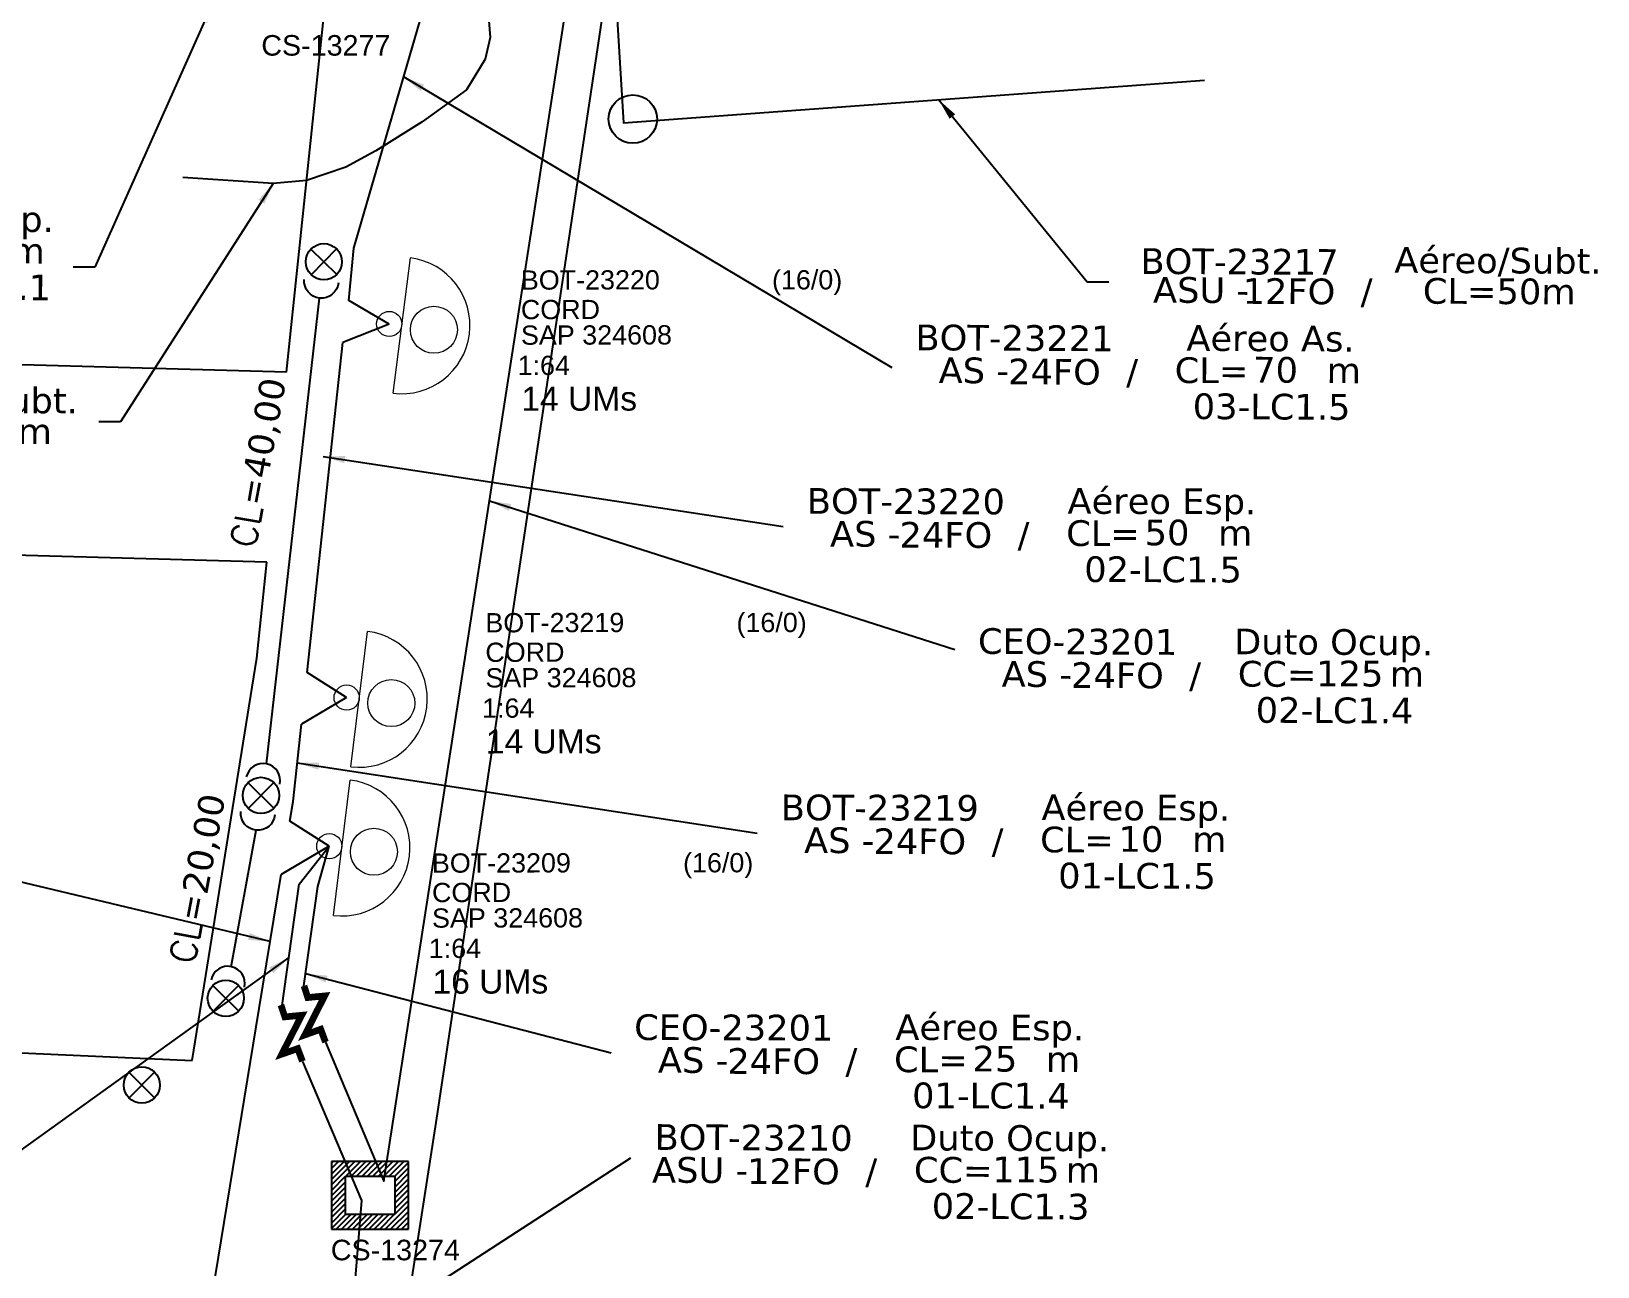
# Model space of a CAD drawing. Extents: x -89 to 1698, y 17 to 1299.
# Drawn here: x 17.6 to 161.8, y 903.6 to 1017.3 of the extents above; entities that cross this region are included whole.
import ezdxf
from ezdxf.enums import TextEntityAlignment as Align

# ---------------------------------------------------------------- set-up
doc = ezdxf.new("R2010")
doc.units = 0
for name, color, linetype in [('10.1-Caixas Subterrâneas', 5, 'Continuous'), ('CAP a instalar', 1, 'Continuous'), ('label_cabos', 7, 'Continuous'), ('Legenda', 1, 'Continuous'), ('locais', 7, 'Continuous'), ('QUADRA', 7, 'Continuous'), ('Subida Lateral', 5, 'Continuous')]:
    doc.layers.add(name, color=color, linetype=linetype)
for name, color, linetype, lineweight in [("20.0-LEGENDA DOS CDO'S", 1, 'Continuous', 0), ('20.2-CDO_POSTE', 1, 'Continuous', 5), ('20.6-CORDOALHA_SUPORTE', 7, 'Continuous', 25), ('CORDOALHA_SUPORTE', 7, 'Continuous', 25)]:
    doc.layers.add(name, color=color, linetype=linetype, lineweight=lineweight)
doc.layers.add('DROP DE CLIENTE', color=140, linetype='Continuous', plot=False)
doc.layers.add('EXTRA', color=50, linetype='Continuous', plot=False)
doc.styles.add('ARIAL', font='arial.ttf')
doc.styles.add('DIGICADE', font='arial.ttf')
doc.styles.add('ROMANS', font='romans')
doc.styles.add('siredit', font='verdana.ttf')
doc.linetypes.add('FENCELINE1', pattern='A,0.25,-0.1,[133,ltypeshp.shx,S=0.1,R=0,X=-0.1,Y=0],-0.1,1', length=1.45)
doc.dimstyles.new('CC', dxfattribs={"dimtxt": 1, "dimasz": 2, "dimexe": 0.18, "dimexo": 0.0625, "dimgap": 0.09, "dimtad": 0, "dimdec": 0, "dimrnd": 1, "dimzin": 0, "dimdsep": 46, "dimtxsty": 'siredit', "dimblk": 'NONE', "dimcen": 0, "dimse1": 1, "dimse2": 1, "dimsd1": 1, "dimsd2": 1, "dimclrt": 7, "dimadec": 0, "dimazin": 0, "dimtfac": 1, "dimtdec": 0, "dimtofl": 0, "dimtmove": 0, "dimatfit": 3, "dimfxl": 0, "dimtolj": 1, "dimtzin": 0, "dimarcsym": 0})

# ---------------------------------------------------------------- blocks, each defined once
blk = doc.blocks.new('*X68')
at = {"color": 0, "linetype": 'Continuous'}
for p, q in [((-1.25, 0.34099), (-0.49099, 1.1)), ((-1.25, 0.517767), (-0.667767, 1.1)), ((-1.25, 0.694544), (-0.844544, 1.1)), ((-1.25, 0.87132), (-1.02132, 1.1)), ((-1.25, 1.048097), (-1.198097, 1.1)), ((-0.789214, 0.625), (-0.314214, 1.1)), ((-0.612437, 0.625), (-0.137437, 1.1)), ((-0.43566, 0.625), (0.03934, 1.1)), ((-0.258883, 0.625), (0.216117, 1.1)), ((-0.082107, 0.625), (0.392893, 1.1)), ((0.09467, 0.625), (0.56967, 1.1)), ((0.271447, 0.625), (0.746447, 1.1)), ((0.448223, 0.625), (0.923223, 1.1)), ((0.625, 0.625), (1.1, 1.1)), ((0.801777, 0.625), (1.25, 1.073223)), ((-1.25, 0.164214), (-0.8035, 0.610714)), ((0.8035, 0.449947), (1.25, 0.896447)), ((0.8035, 0.27317), (1.25, 0.71967)), ((0.8035, 0.096393), (1.25, 0.542893)), ((-1.25, -0.012563), (-0.8035, 0.433937)), ((-1.25, -0.18934), (-0.8035, 0.25716)), ((-1.25, -0.366117), (-0.8035, 0.080383)), ((0.8035, -0.080383), (1.25, 0.366117)), ((0.8035, -0.25716), (1.25, 0.18934)), ((0.8035, -0.433937), (1.25, 0.012563)), ((-1.25, -0.542893), (-0.8035, -0.096393)), ((-1.25, -0.71967), (-0.8035, -0.27317)), ((-1.25, -0.896447), (-0.8035, -0.449947)), ((0.49099, -1.1), (1.25, -0.34099)), ((0.8035, -0.610714), (1.25, -0.164214)), ((-1.25, -1.073223), (-0.801777, -0.625)), ((-1.1, -1.1), (-0.625, -0.625)), ((-0.923223, -1.1), (-0.448223, -0.625)), ((-0.746447, -1.1), (-0.271447, -0.625)), ((-0.56967, -1.1), (-0.09467, -0.625)), ((-0.392893, -1.1), (0.082107, -0.625)), ((-0.216117, -1.1), (0.258883, -0.625)), ((-0.03934, -1.1), (0.43566, -0.625)), ((0.137437, -1.1), (0.612437, -0.625)), ((0.314214, -1.1), (0.789214, -0.625)), ((0.667767, -1.1), (1.25, -0.517767)), ((0.844544, -1.1), (1.25, -0.694544)), ((1.02132, -1.1), (1.25, -0.87132)), ((1.198097, -1.1), (1.25, -1.048097))]:
    blk.add_line(p, q, dxfattribs=at)
blk = doc.blocks.new('*U69')
at = {"color": 0}
blk.add_line((2.145, -0.582), (-2.104, -0.684), dxfattribs=at)
for centre, radius in [((-0.004, 0.376), 0.733), ((0.03, -1.026), 0.393)]:
    blk.add_circle(centre, radius, dxfattribs=at)
blk.add_arc((0.02, -0.633), 2.125, 1.3782, 181.3782, dxfattribs=at)
blk = doc.blocks.new('Inst CDOE-16 CAIXA DIST OPT CDOE 48F_16D C_SPL_2_1_8')
at = {"layer": "20.0-LEGENDA DOS CDO'S", "color": 0}
for tag, p, style, flags in [('ID_ATIVIDADE', (0.12, 6.472), 'ARIAL', 3), ('FATOR', (7.921, 6.472), 'ARIAL', 1), ('QTDE', (0.097, -1.17), 'DIGICADE', 3)]:
    blk.add_attdef(tag, p, '', height=0.8, rotation=0.11799, dxfattribs=dict(at, style=style, flags=flags))
at = {"layer": "20.0-LEGENDA DOS CDO'S", "color": 0, "style": 'ARIAL'}
for tag, p, height in [('FID', (0.12, 5.248), 0.8), ('CORDOALHA', (0.122, 4.023), 0.8), ('SAP', (0.124, 2.961), 0.8), ('1:XX', (-0.012, 1.7), 0.8), ('UMS', (0.141, 0.217), 1)]:
    blk.add_attdef(tag, p, '', height=height, rotation=0.11799, dxfattribs=at)
blk.add_attdef('FIBRAS_UTILIZADAS', text='', height=0.8, rotation=0.11799, dxfattribs=at).set_placement((8.079, 5.263), align=Align.CENTER)
blk = doc.blocks.new('Inst CORD BENZINAL 4.55MM 3F (sem recursos)')
at = {"layer": '20.6-CORDOALHA_SUPORTE', "color": 0, "lineweight": 0, "style": 'ROMANS'}
blk.add_attdef('LANCE', text='', height=1, dxfattribs=at).set_placement((-0.538, -2.215), align=Align.RIGHT)
at = {"layer": '20.6-CORDOALHA_SUPORTE', "color": 0, "style": 'siredit'}
blk.add_attdef('QTDE', (-0.538, -2.215), '', height=1, rotation=359.69001, dxfattribs=at)
at = {"layer": '20.6-CORDOALHA_SUPORTE', "color": 0, "lineweight": 0, "style": 'ROMANS'}
for tag, p, flags in [('FATOR', (-5.196, -4.442), 3), ('ID_ATIVIDADE', (-5.201, -6.669), 3), ('FID', (-5.201, -8.896), 1)]:
    blk.add_attdef(tag, p, '', height=1, dxfattribs=dict(at, flags=flags))
blk = doc.blocks.new('LEGENDA DOS CABOS')
at = {"layer": 'EXTRA', "color": 0, "style": 'siredit'}
for tag, p in [('ID', (4.601, 0.974)), ('XX', (9.03, 0.974))]:
    blk.add_attdef(tag, text='', height=0.48, rotation=359.69001, dxfattribs=at).set_placement(p, align=Align.MIDDLE_CENTER)
at = {"layer": 'Legenda', "color": 0, "style": 'siredit'}
for tag, p in [('TIPO_CABO', (1.314, -0.005)), ('CABO', (4.686, -0.052)), ('/', (6.809, -0.052)), ('METROS', (10.034, -0.052))]:
    blk.add_attdef(tag, text='', height=0.8, rotation=359.69001, dxfattribs=at).set_placement(p, align=Align.MIDDLE_CENTER)
blk = doc.blocks.new('_None')
blk = doc.blocks.new('Inst CB ESP CFOA-SM-AS-80-TS-24')
at = {"layer": 'label_cabos', "color": 0, "style": 'siredit'}
for tag, flags, p in [('ID_ATIVIDADE', 3, (1.314, 2.672)), ('FATOR', 1, (11.56, 2.551))]:
    blk.add_attdef(tag, text='', height=1, rotation=359.69001, dxfattribs=dict(at, flags=flags)).set_placement(p, align=Align.MIDDLE_CENTER)
for tag, p in [('DESTINO_CABO', (3.131, 1.262)), ('TIPO_CABO', (13.108, 1.245)), ('TIPO_CABO', (1.762, -0.005)), ('CABO', (4.686, -0.052)), ('/', (7.714, -0.052)), ('LANCE', (10.809, 0.002)), ('UND', (15.964, 0.002)), ('FID', (13.148, -1.414))]:
    blk.add_attdef(tag, text='', height=1, rotation=359.69001, dxfattribs=at).set_placement(p, align=Align.MIDDLE_CENTER)
blk.add_attdef('QTDE', (12.429, -0.475), '', height=1, rotation=359.69001, dxfattribs=at)
blk = doc.blocks.new('Inst CB AS CFOA-SM-AS-80-TS-24')
at = {"layer": 'label_cabos', "color": 0, "style": 'siredit'}
for tag, flags, p in [('ID_ATIVIDADE', 3, (1.314, 2.672)), ('FATOR', 1, (11.56, 2.551))]:
    blk.add_attdef(tag, text='', height=1, rotation=359.69001, dxfattribs=dict(at, flags=flags)).set_placement(p, align=Align.MIDDLE_CENTER)
for tag, p in [('DESTINO_CABO', (3.131, 1.262)), ('TIPO_CABO', (13.108, 1.245)), ('TIPO_CABO', (1.762, -0.005)), ('CABO', (4.686, -0.052)), ('/', (7.714, -0.052)), ('LANCE', (10.809, 0.002)), ('UND', (15.964, 0.002)), ('FID', (13.148, -1.414))]:
    blk.add_attdef(tag, text='', height=1, rotation=359.69001, dxfattribs=at).set_placement(p, align=Align.MIDDLE_CENTER)
blk.add_attdef('QTDE', (12.429, -0.475), '', height=1, rotation=359.69001, dxfattribs=at)
blk = doc.blocks.new('Inst CB DT OCUP CFOA-SM-ASU-120-S-12')
at = {"layer": 'label_cabos', "color": 0, "style": 'siredit'}
for tag, flags, p in [('ID_ATIVIDADE', 3, (1.314, 2.672)), ('FATOR', 1, (11.56, 2.551))]:
    blk.add_attdef(tag, text='', height=1, rotation=359.69001, dxfattribs=dict(at, flags=flags)).set_placement(p, align=Align.MIDDLE_CENTER)
for tag, p in [('DESTINO_CABO', (3.131, 1.262)), ('TIPO_CABO', (13.108, 1.245)), ('TIPO_CABO', (1.262, -0.005)), ('CABO', (4.686, -0.052)), ('/', (7.714, -0.052)), ('LANCE', (10.909, 0.002)), ('UND', (15.964, 0.002)), ('FID', (13.148, -1.414))]:
    blk.add_attdef(tag, text='', height=1, rotation=359.69001, dxfattribs=at).set_placement(p, align=Align.MIDDLE_CENTER)
blk.add_attdef('QTDE', (12.429, -0.475), '', height=1, rotation=359.69001, dxfattribs=at)
blk = doc.blocks.new('Inst CB DT OCUP CFOA-SM-AS-80-TS-24')
at = {"layer": 'label_cabos', "color": 0, "style": 'siredit'}
for tag, flags, p in [('ID_ATIVIDADE', 3, (1.314, 2.672)), ('FATOR', 1, (11.56, 2.551))]:
    blk.add_attdef(tag, text='', height=1, rotation=359.69001, dxfattribs=dict(at, flags=flags)).set_placement(p, align=Align.MIDDLE_CENTER)
for tag, p in [('DESTINO_CABO', (3.131, 1.262)), ('TIPO_CABO', (13.108, 1.245)), ('TIPO_CABO', (1.762, -0.005)), ('CABO', (4.686, -0.052)), ('/', (7.714, -0.052)), ('LANCE', (10.909, 0.002)), ('UND', (15.964, 0.002)), ('FID', (13.148, -1.414))]:
    blk.add_attdef(tag, text='', height=1, rotation=359.69001, dxfattribs=at).set_placement(p, align=Align.MIDDLE_CENTER)
blk.add_attdef('QTDE', (12.429, -0.475), '', height=1, rotation=359.69001, dxfattribs=at)

msp = doc.modelspace()

# ---------------------------------------------------------------- linework, layer by layer
at = {"layer": '10.1-Caixas Subterrâneas', "color": 30, "linetype": 'Continuous'}
for p, q in [((45.22, 913.26), (45.22, 907.02)), ((52.3, 913.26), (45.22, 913.26)), ((52.3, 907.02), (52.3, 913.26)), ((46.49, 911.91), (46.49, 911.91)), ((46.49, 908.37), (46.49, 911.91)), ((46.49, 911.91), (51.04, 911.91)), ((51.04, 911.91), (51.04, 908.37)), ((51.04, 908.37), (46.49, 908.37)), ((45.22, 907.02), (52.3, 907.02))]:
    msp.add_line(p, q, dxfattribs=at)
at = {"layer": 'CAP a instalar', "color": 7, "linetype": 'FENCELINE1', "ltscale": 5}
for points in [[(47.28, 997.31), (55.45, 1025.48), (57.32, 1069.37)], [(46.8, 992.5), (47.28, 997.31)], [(50.53, 990.34), (46.8, 992.5)], [(50.53, 990.34), (46.27, 988.64)], [(42.98, 958.27), (46.27, 988.64)], [(46.61, 955.96), (42.98, 958.27)], [(46.61, 955.96), (42.45, 953.52)], [(41.37, 944.59), (41.67, 946.38), (42.45, 953.52)], [(45.01, 942.28), (41.37, 944.59)], [(45.01, 942.28), (40.57, 939.68)], [(42.68, 929.43), (43.95, 938.57), (45.01, 942.28)], [(30.52, 878.2), (38.56, 927.34), (40.57, 939.68)]]:
    msp.add_lwpolyline(points, dxfattribs=at)
at = {"layer": 'CAP a instalar', "color": 252, "ltscale": 5}
for points in [[(67.22, 1034.84), (51.04, 1034.43), (57.55, 1027.91), (58.88, 1023.8), (59.56, 1020.15), (59.83, 1016.72), (59.35, 1014.71), (57.65, 1011.89), (53.56, 1008.95), (49.29, 1006.29), (46.54, 1004.78), (42.92, 1003.55), (39.84, 1003.27), (31.54, 1003.83)], [(70.77, 1030.47), (72.1, 1008.86), (125.59, 1012.77)]]:
    msp.add_lwpolyline(points, dxfattribs=at)
at = {"layer": 'CAP a instalar', "color": 7, "ltscale": 5}
for points in [[(44.66, 924.25), (50.03, 911.44), (67.48, 1023.9), (67.48, 1023.9)], [(40.64, 927.41), (42.23, 938.8), (45.01, 942.28)], [(42.54, 922.48), (47.99, 909.66), (45.88, 884.07), (46.66, 875.05)]]:
    msp.add_lwpolyline(points, dxfattribs=at)
at = {"layer": 'CORDOALHA_SUPORTE'}
for points in [[(45.85, 994.14, -1), (42.71, 994.44)], [(40.45, 947.99, 1), (37.37, 948.65)], [(40, 945.17, -1), (36.86, 945.47)], [(37.21, 929.32, 1), (34.13, 929.98)]]:
    msp.add_lwpolyline(points, format="xyb", dxfattribs=at)
for points in [[(39.22, 949.86), (44.11, 992.73)], [(35.98, 931.19), (38.28, 943.75)]]:
    msp.add_lwpolyline(points, dxfattribs=at)
at = {"layer": 'DROP DE CLIENTE', "color": 5}
msp.add_circle((72.96, 1009.2), 2.23, dxfattribs=at)
at = {"layer": 'locais', "color": 10}
for points in [[(45.69, 994.9), (43.32, 997.24)], [(45.68, 997.26), (43.34, 994.88)], [(39.91, 945.78), (37.54, 948.12)], [(39.89, 948.13), (37.55, 945.76)], [(36.67, 927.11), (34.3, 929.45)], [(36.65, 929.47), (34.32, 927.09)], [(28.93, 919.13), (26.56, 921.47)], [(28.91, 921.49), (26.58, 919.12)]]:
    msp.add_lwpolyline(points, dxfattribs=at)
for centre in [(44.51, 996.07), (38.72, 946.95), (35.48, 928.28), (27.75, 920.3)]:
    msp.add_circle(centre, 1.67, dxfattribs=at)
at = {"layer": 'QUADRA', "color": 96}
for points in [[(41.08, 985.9), (45.82, 1031.25), (54.29, 1088.88), (56.3, 1099.57), (96.06, 1108.44), (137.09, 1144.97)], [(41.08, 985.9), (45.82, 1031.25), (54.29, 1088.88), (56.3, 1099.57), (96.06, 1108.44), (137.09, 1144.97)], [(86.7, 1056.34), (73.83, 1043.16), (54.88, 917.26), (48.27, 874.73)], [(86.7, 1056.34), (73.83, 1043.16), (54.88, 917.26), (48.27, 874.73)], [(41.08, 985.9), (-25.36, 987.74), (-37.4, 991.8), (-37.61, 992.05), (-37.61, 1004.31)], [(39.25, 968.42), (-28.46, 970.3), (-47.7, 976.78), (-55.13, 985.73)], [(32.39, 922.57), (38.33, 959.6), (39.25, 968.42)], [(32.39, 922.57), (38.33, 959.6), (39.25, 968.42)], [(29.02, 901.56), (-64.82, 906.51), (-58.04, 926.61), (32.39, 922.57)]]:
    msp.add_lwpolyline(points, dxfattribs=at)
at = {"layer": 'Subida Lateral', "color": 5, "const_width": 0.615}
for points in [[(44.66, 924.25), (44.22, 925.43), (42.76, 924.91), (44.58, 928.5), (43.03, 928.35), (42.68, 929.43)], [(42.54, 922.48), (42.1, 923.65), (40.64, 923.14), (42.47, 926.72), (40.92, 926.57), (40.56, 927.66)]]:
    msp.add_lwpolyline(points, dxfattribs=at)

# ---------------------------------------------------------------- block references
at = {"layer": '10.1-Caixas Subterrâneas', "color": 30, "linetype": 'Continuous', "xscale": 2.833166020693355, "yscale": 2.833166020693355, "zscale": 5.666332041386705, "rotation": 180.0000000000626}
msp.add_blockref('*X68', (48.76, 910.14), dxfattribs=at)
at = {"layer": "20.0-LEGENDA DOS CDO'S", "color": 7, "lineweight": 0}
ref = msp.add_blockref('Inst CDOE-16 CAIXA DIST OPT CDOE 48F_16D C_SPL_2_1_8', (62.38, 981.87), dxfattribs=dict(at, xscale=2.21488139743078, yscale=2.214881397430773, zscale=2.214881397429744))
ref.add_attrib('FID', 'BOT-23220', (62.65, 993.5), dxfattribs={"color": 0, "height": 1.772, "rotation": 0.118, "style": 'ARIAL'})
ref.add_attrib('CORDOALHA', 'CORD', (62.65, 990.78), dxfattribs={"color": 0, "height": 1.772, "rotation": 0.118, "style": 'ARIAL'})
ref.add_attrib('SAP', 'SAP 324608', (62.66, 988.43), dxfattribs={"color": 0, "height": 1.772, "rotation": 0.118, "style": 'ARIAL'})
ref.add_attrib('1:XX', '1:64', (62.35, 985.64), dxfattribs={"color": 0, "height": 1.772, "rotation": 0.118, "style": 'ARIAL'})
ref.add_attrib('UMS', '14 UMs', (62.69, 982.35), dxfattribs={"color": 0, "height": 2.215, "rotation": 0.118, "style": 'ARIAL'})
ref.add_attrib('FIBRAS_UTILIZADAS', '(16/0)', dxfattribs={"color": 0, "height": 1.772, "rotation": 0.118, "style": 'ARIAL'}).set_placement((92.24, 993.53), align=Align.RIGHT)
ref = msp.add_blockref('Inst CDOE-16 CAIXA DIST OPT CDOE 48F_16D C_SPL_2_1_8', (59.11, 950.33), dxfattribs=dict(at, xscale=2.21488139743078, yscale=2.214881397430773, zscale=2.214881397429744))
ref.add_attrib('FID', 'BOT-23219', (59.38, 961.96), dxfattribs={"color": 0, "height": 1.772, "rotation": 0.118, "style": 'ARIAL'})
ref.add_attrib('CORDOALHA', 'CORD', (59.38, 959.24), dxfattribs={"color": 0, "height": 1.772, "rotation": 0.118, "style": 'ARIAL'})
ref.add_attrib('SAP', 'SAP 324608', (59.39, 956.89), dxfattribs={"color": 0, "height": 1.772, "rotation": 0.118, "style": 'ARIAL'})
ref.add_attrib('1:XX', '1:64', (59.08, 954.1), dxfattribs={"color": 0, "height": 1.772, "rotation": 0.118, "style": 'ARIAL'})
ref.add_attrib('UMS', '14 UMs', (59.42, 950.81), dxfattribs={"color": 0, "height": 2.215, "rotation": 0.118, "style": 'ARIAL'})
ref.add_attrib('FIBRAS_UTILIZADAS', '(16/0)', dxfattribs={"color": 0, "height": 1.772, "rotation": 0.118, "style": 'ARIAL'}).set_placement((88.97, 961.99), align=Align.RIGHT)
ref = msp.add_blockref('Inst CDOE-16 CAIXA DIST OPT CDOE 48F_16D C_SPL_2_1_8', (54.2, 928.22), dxfattribs=dict(at, xscale=2.21488139743078, yscale=2.214881397430773, zscale=2.214881397429744))
ref.add_attrib('FID', 'BOT-23209', (54.46, 939.84), dxfattribs={"color": 0, "height": 1.772, "rotation": 0.118, "style": 'ARIAL'})
ref.add_attrib('CORDOALHA', 'CORD', (54.47, 937.13), dxfattribs={"color": 0, "height": 1.772, "rotation": 0.118, "style": 'ARIAL'})
ref.add_attrib('SAP', 'SAP 324608', (54.47, 934.78), dxfattribs={"color": 0, "height": 1.772, "rotation": 0.118, "style": 'ARIAL'})
ref.add_attrib('1:XX', '1:64', (54.17, 931.99), dxfattribs={"color": 0, "height": 1.772, "rotation": 0.118, "style": 'ARIAL'})
ref.add_attrib('UMS', '16 UMs', (54.51, 928.7), dxfattribs={"color": 0, "height": 2.215, "rotation": 0.118, "style": 'ARIAL'})
ref.add_attrib('FIBRAS_UTILIZADAS', '(16/0)', dxfattribs={"color": 0, "height": 1.772, "rotation": 0.118, "style": 'ARIAL'}).set_placement((84.05, 939.88), align=Align.RIGHT)
at = {"layer": '20.2-CDO_POSTE', "color": 7, "yscale": 2.953175196573056, "zscale": 2.953175196572992}
for p, xscale, rotation in [((53.54, 989.97), 2.953175196573066, 261.2548254264171), ((49.62, 955.6), 2.95317519657306, 261.5560210176561), ((48.02, 941.92), 2.95317519657306, 261.5560210176561)]:
    msp.add_blockref('*U69', p, dxfattribs=dict(at, xscale=xscale, rotation=rotation))
at = {"layer": '20.6-CORDOALHA_SUPORTE', "color": 0, "lineweight": 0, "xscale": 2.362540157258387, "yscale": 2.362540157258394, "zscale": 2.362540157258394, "rotation": 79.74269785657053}
for p, values in [((34.42, 978.19), {'QTDE': '40,00', 'LANCE': 'CL='}), ((28.83, 939.91), {'QTDE': '20,00', 'LANCE': 'CL='})]:
    msp.add_blockref('Inst CORD BENZINAL 4.55MM 3F (sem recursos)', p, dxfattribs=at).add_auto_attribs(values)
at = {"layer": 'label_cabos', "color": 0, "lineweight": 0}
ref = msp.add_blockref('Inst CB DT OCUP CFOA-SM-ASU-120-S-12', (-20.48, 997.09), dxfattribs=dict(at, xscale=2.362540157258394, yscale=2.362540157258394, zscale=2.362540157258394))
ref.add_attrib('DESTINO_CABO', 'BOT-23211', dxfattribs={"color": 0, "height": 2.363, "rotation": 359.69, "style": 'siredit'}).set_placement((-13.08, 1000.07), align=Align.MIDDLE_CENTER)
ref.add_attrib('CABO', '12FO', dxfattribs={"color": 0, "height": 2.363, "rotation": 359.69, "style": 'siredit'}).set_placement((-9.41, 996.96), align=Align.MIDDLE_CENTER)
ref.add_attrib('TIPO_CABO', 'Duto Ocup.', dxfattribs={"color": 0, "height": 2.363, "rotation": 359.69, "style": 'siredit'}).set_placement((10.49, 1000.03), align=Align.MIDDLE_CENTER)
ref.add_attrib('/', '/', dxfattribs={"color": 0, "height": 2.36, "rotation": 359.69, "style": 'siredit'}).set_placement((-2.25, 996.96), align=Align.MIDDLE_CENTER)
ref.add_attrib('TIPO_CABO', 'ASU - ', dxfattribs={"color": 0, "height": 2.363, "rotation": 359.69, "style": 'siredit'}).set_placement((-17.49, 997.08), align=Align.MIDDLE_CENTER)
ref.add_attrib('FID', '01-LC1.4.1', dxfattribs={"color": 0, "height": 2.363, "rotation": 359.69, "style": 'siredit'}).set_placement((10.59, 993.75), align=Align.MIDDLE_CENTER)
ref.add_attrib('LANCE', 'CC=', dxfattribs={"color": 0, "height": 2.363, "rotation": 359.69, "style": 'siredit'}).set_placement((5.3, 997.09), align=Align.MIDDLE_CENTER)
ref.add_attrib('QTDE', '130', (8.89, 995.97), dxfattribs={"color": 0, "height": 2.363, "rotation": 359.69, "style": 'siredit'})
ref.add_attrib('UND', 'm', dxfattribs={"color": 0, "height": 2.36, "rotation": 359.69, "style": 'siredit'}).set_placement((17.24, 997.09), align=Align.MIDDLE_CENTER)
ref = msp.add_blockref('LEGENDA DOS CABOS', (118.81, 992.24), dxfattribs=dict(at, xscale=2.362540157258394, yscale=2.362540157258394, zscale=2.362540157258394))
ref.add_attrib('ID', 'BOT-23217', dxfattribs={"color": 0, "height": 2.363, "rotation": 359.69, "style": 'siredit'}).set_placement((128.82, 996.09), align=Align.MIDDLE_CENTER)
ref.add_attrib('CABO', '12FO', dxfattribs={"color": 0, "height": 2.363, "rotation": 359.69, "style": 'siredit'}).set_placement((133.37, 993.36), align=Align.MIDDLE_CENTER)
ref.add_attrib('METROS', 'CL=50m', dxfattribs={"color": 0, "height": 2.363, "rotation": 359.69, "style": 'siredit'}).set_placement((152.73, 993.36), align=Align.MIDDLE_CENTER)
ref.add_attrib('XX', 'Aéreo/Subt.', dxfattribs={"color": 0, "height": 2.3625, "rotation": 359.69, "style": 'siredit'}).set_placement((152.61, 996.19), align=Align.MIDDLE_CENTER)
ref.add_attrib('/', '/', dxfattribs={"color": 0, "height": 2.36, "rotation": 359.69, "style": 'siredit'}).set_placement((140.52, 993.36), align=Align.MIDDLE_CENTER)
ref.add_attrib('TIPO_CABO', 'ASU -', dxfattribs={"color": 0, "height": 2.363, "rotation": 359.69, "style": 'siredit'}).set_placement((125.28, 993.47), align=Align.MIDDLE_CENTER)
at = {"layer": 'label_cabos'}
ref = msp.add_blockref('Inst CB AS CFOA-SM-AS-80-TS-24', (100.71, 986.08), dxfattribs=dict(at, xscale=2.362540157258394, yscale=2.362540157258394, zscale=2.362540157258394))
ref.add_attrib('DESTINO_CABO', 'BOT-23221', dxfattribs={"color": 0, "height": 2.363, "rotation": 359.69, "style": 'siredit'}).set_placement((108.1, 989.06), align=Align.MIDDLE_CENTER)
ref.add_attrib('TIPO_CABO', 'Aéreo As.', dxfattribs={"color": 0, "height": 2.363, "rotation": 359.69, "style": 'siredit'}).set_placement((131.67, 989.02), align=Align.MIDDLE_CENTER)
ref.add_attrib('CABO', '24FO', dxfattribs={"color": 0, "height": 2.363, "rotation": 359.69, "style": 'siredit'}).set_placement((111.78, 985.95), align=Align.MIDDLE_CENTER)
ref.add_attrib('/', '/', dxfattribs={"color": 0, "height": 2.36, "rotation": 359.69, "style": 'siredit'}).set_placement((118.93, 985.95), align=Align.MIDDLE_CENTER)
ref.add_attrib('TIPO_CABO', 'AS - ', dxfattribs={"color": 0, "height": 2.363, "rotation": 359.69, "style": 'siredit'}).set_placement((104.87, 986.07), align=Align.MIDDLE_CENTER)
ref.add_attrib('FID', '03-LC1.5', dxfattribs={"color": 0, "height": 2.363, "rotation": 359.69, "style": 'siredit'}).set_placement((131.77, 982.74), align=Align.MIDDLE_CENTER)
ref.add_attrib('LANCE', 'CL=', dxfattribs={"color": 0, "height": 2.363, "rotation": 359.69, "style": 'siredit'}).set_placement((126.24, 986.08), align=Align.MIDDLE_CENTER)
ref.add_attrib('QTDE', '70', (130.07, 984.96), dxfattribs={"color": 0, "height": 2.363, "rotation": 359.69, "style": 'siredit'})
ref.add_attrib('UND', 'm', dxfattribs={"color": 0, "height": 2.36, "rotation": 359.69, "style": 'siredit'}).set_placement((138.42, 986.08), align=Align.MIDDLE_CENTER)
at = {"layer": 'label_cabos', "color": 0, "lineweight": 0}
ref = msp.add_blockref('LEGENDA DOS CABOS', (-21.48, 979.38), dxfattribs=dict(at, xscale=2.362540157258394, yscale=2.362540157258394, zscale=2.362540157258394))
ref.add_attrib('ID', 'BOT-23212', dxfattribs={"color": 0, "height": 2.363, "rotation": 359.69, "style": 'siredit'}).set_placement((-11.46, 983.23), align=Align.MIDDLE_CENTER)
ref.add_attrib('CABO', '12FO', dxfattribs={"color": 0, "height": 2.363, "rotation": 359.69, "style": 'siredit'}).set_placement((-6.92, 980.5), align=Align.MIDDLE_CENTER)
ref.add_attrib('METROS', 'CL=80m', dxfattribs={"color": 0, "height": 2.363, "rotation": 359.69, "style": 'siredit'}).set_placement((12.44, 980.5), align=Align.MIDDLE_CENTER)
ref.add_attrib('XX', 'Aéreo/Subt.', dxfattribs={"color": 0, "height": 2.3625, "rotation": 359.69, "style": 'siredit'}).set_placement((12.32, 983.34), align=Align.MIDDLE_CENTER)
ref.add_attrib('/', '/', dxfattribs={"color": 0, "height": 2.36, "rotation": 359.69, "style": 'siredit'}).set_placement((0.24, 980.5), align=Align.MIDDLE_CENTER)
ref.add_attrib('TIPO_CABO', 'ASU -', dxfattribs={"color": 0, "height": 2.363, "rotation": 359.69, "style": 'siredit'}).set_placement((-15.01, 980.62), align=Align.MIDDLE_CENTER)
at = {"layer": 'label_cabos'}
ref = msp.add_blockref('Inst CB ESP CFOA-SM-AS-80-TS-24', (90.71, 971.03), dxfattribs=dict(at, xscale=2.362540157258396, yscale=2.362540157258394, zscale=2.362540157258394, rotation=0.131564286625651))
ref.add_attrib('DESTINO_CABO', 'BOT-23220', dxfattribs={"color": 0, "height": 2.363, "rotation": 359.8216, "style": 'siredit'}).set_placement((98.1, 974.03), align=Align.MIDDLE_CENTER)
ref.add_attrib('TIPO_CABO', 'Aéreo Esp.', dxfattribs={"color": 0, "height": 2.363, "rotation": 359.8216, "style": 'siredit'}).set_placement((121.67, 974.04), align=Align.MIDDLE_CENTER)
ref.add_attrib('CABO', '24FO', dxfattribs={"color": 0, "height": 2.363, "rotation": 359.8216, "style": 'siredit'}).set_placement((101.78, 970.93), align=Align.MIDDLE_CENTER)
ref.add_attrib('/', '/', dxfattribs={"color": 0, "height": 2.36, "rotation": 359.8216, "style": 'siredit'}).set_placement((108.93, 970.95), align=Align.MIDDLE_CENTER)
ref.add_attrib('TIPO_CABO', 'AS - ', dxfattribs={"color": 0, "height": 2.363, "rotation": 359.8216, "style": 'siredit'}).set_placement((94.87, 971.03), align=Align.MIDDLE_CENTER)
ref.add_attrib('FID', '02-LC1.5', dxfattribs={"color": 0, "height": 2.363, "rotation": 359.8216, "style": 'siredit'}).set_placement((121.78, 967.76), align=Align.MIDDLE_CENTER)
ref.add_attrib('LANCE', 'CL=', dxfattribs={"color": 0, "height": 2.363, "rotation": 359.8216, "style": 'siredit'}).set_placement((116.25, 971.09), align=Align.MIDDLE_CENTER)
ref.add_attrib('QTDE', '50', (120.08, 969.98), dxfattribs={"color": 0, "height": 2.363, "rotation": 359.8216, "style": 'siredit'})
ref.add_attrib('UND', 'm', dxfattribs={"color": 0, "height": 2.36, "rotation": 359.8216, "style": 'siredit'}).set_placement((128.42, 971.12), align=Align.MIDDLE_CENTER)
at = {"layer": 'label_cabos', "color": 0, "lineweight": 0}
ref = msp.add_blockref('Inst CB DT OCUP CFOA-SM-AS-80-TS-24', (106.51, 958.14), dxfattribs=dict(at, xscale=2.362540157258394, yscale=2.362540157258394, zscale=2.362540157258394))
ref.add_attrib('DESTINO_CABO', 'CEO-23201', dxfattribs={"color": 0, "height": 2.363, "rotation": 359.69, "style": 'siredit'}).set_placement((113.91, 961.12), align=Align.MIDDLE_CENTER)
ref.add_attrib('CABO', '24FO', dxfattribs={"color": 0, "height": 2.363, "rotation": 359.69, "style": 'siredit'}).set_placement((117.58, 958.01), align=Align.MIDDLE_CENTER)
ref.add_attrib('TIPO_CABO', 'Duto Ocup.', dxfattribs={"color": 0, "height": 2.363, "rotation": 359.69, "style": 'siredit'}).set_placement((137.48, 961.08), align=Align.MIDDLE_CENTER)
ref.add_attrib('/', '/', dxfattribs={"color": 0, "height": 2.36, "rotation": 359.69, "style": 'siredit'}).set_placement((124.73, 958.01), align=Align.MIDDLE_CENTER)
ref.add_attrib('TIPO_CABO', 'AS - ', dxfattribs={"color": 0, "height": 2.363, "rotation": 359.69, "style": 'siredit'}).set_placement((110.67, 958.12), align=Align.MIDDLE_CENTER)
ref.add_attrib('FID', '02-LC1.4', dxfattribs={"color": 0, "height": 2.363, "rotation": 359.69, "style": 'siredit'}).set_placement((137.57, 954.79), align=Align.MIDDLE_CENTER)
ref.add_attrib('LANCE', 'CC=', dxfattribs={"color": 0, "height": 2.363, "rotation": 359.69, "style": 'siredit'}).set_placement((132.28, 958.14), align=Align.MIDDLE_CENTER)
ref.add_attrib('QTDE', '125', (135.87, 957.01), dxfattribs={"color": 0, "height": 2.363, "rotation": 359.69, "style": 'siredit'})
ref.add_attrib('UND', 'm', dxfattribs={"color": 0, "height": 2.36, "rotation": 359.69, "style": 'siredit'}).set_placement((144.23, 958.14), align=Align.MIDDLE_CENTER)
at = {"layer": 'label_cabos'}
ref = msp.add_blockref('Inst CB ESP CFOA-SM-AS-80-TS-24', (88.31, 942.83), dxfattribs=dict(at, xscale=2.362540157258396, yscale=2.362540157258394, zscale=2.362540157258394, rotation=0.131564286625651))
ref.add_attrib('DESTINO_CABO', 'BOT-23219', dxfattribs={"color": 0, "height": 2.363, "rotation": 359.8216, "style": 'siredit'}).set_placement((95.7, 945.83), align=Align.MIDDLE_CENTER)
ref.add_attrib('TIPO_CABO', 'Aéreo Esp.', dxfattribs={"color": 0, "height": 2.363, "rotation": 359.8216, "style": 'siredit'}).set_placement((119.27, 945.84), align=Align.MIDDLE_CENTER)
ref.add_attrib('CABO', '24FO', dxfattribs={"color": 0, "height": 2.363, "rotation": 359.8216, "style": 'siredit'}).set_placement((99.38, 942.73), align=Align.MIDDLE_CENTER)
ref.add_attrib('/', '/', dxfattribs={"color": 0, "height": 2.36, "rotation": 359.8216, "style": 'siredit'}).set_placement((106.54, 942.75), align=Align.MIDDLE_CENTER)
ref.add_attrib('TIPO_CABO', 'AS - ', dxfattribs={"color": 0, "height": 2.363, "rotation": 359.8216, "style": 'siredit'}).set_placement((92.48, 942.83), align=Align.MIDDLE_CENTER)
ref.add_attrib('FID', '01-LC1.5', dxfattribs={"color": 0, "height": 2.363, "rotation": 359.8216, "style": 'siredit'}).set_placement((119.38, 939.56), align=Align.MIDDLE_CENTER)
ref.add_attrib('LANCE', 'CL=', dxfattribs={"color": 0, "height": 2.363, "rotation": 359.8216, "style": 'siredit'}).set_placement((113.85, 942.89), align=Align.MIDDLE_CENTER)
ref.add_attrib('QTDE', '10', (117.68, 941.77), dxfattribs={"color": 0, "height": 2.363, "rotation": 359.8216, "style": 'siredit'})
ref.add_attrib('UND', 'm', dxfattribs={"color": 0, "height": 2.36, "rotation": 359.8216, "style": 'siredit'}).set_placement((126.03, 942.92), align=Align.MIDDLE_CENTER)
ref = msp.add_blockref('Inst CB ESP CFOA-SM-AS-80-TS-24', (74.86, 922.6), dxfattribs=dict(at, xscale=2.362540157258396, yscale=2.362540157258394, zscale=2.362540157258394, rotation=0.131564286625651))
ref.add_attrib('DESTINO_CABO', 'CEO-23201', dxfattribs={"color": 0, "height": 2.363, "rotation": 359.8216, "style": 'siredit'}).set_placement((82.25, 925.6), align=Align.MIDDLE_CENTER)
ref.add_attrib('TIPO_CABO', 'Aéreo Esp.', dxfattribs={"color": 0, "height": 2.363, "rotation": 359.8216, "style": 'siredit'}).set_placement((105.82, 925.61), align=Align.MIDDLE_CENTER)
ref.add_attrib('CABO', '24FO', dxfattribs={"color": 0, "height": 2.363, "rotation": 359.8216, "style": 'siredit'}).set_placement((85.93, 922.5), align=Align.MIDDLE_CENTER)
ref.add_attrib('/', '/', dxfattribs={"color": 0, "height": 2.36, "rotation": 359.8216, "style": 'siredit'}).set_placement((93.08, 922.52), align=Align.MIDDLE_CENTER)
ref.add_attrib('TIPO_CABO', 'AS - ', dxfattribs={"color": 0, "height": 2.363, "rotation": 359.8216, "style": 'siredit'}).set_placement((79.02, 922.6), align=Align.MIDDLE_CENTER)
ref.add_attrib('FID', '01-LC1.4', dxfattribs={"color": 0, "height": 2.363, "rotation": 359.8216, "style": 'siredit'}).set_placement((105.93, 919.33), align=Align.MIDDLE_CENTER)
ref.add_attrib('LANCE', 'CL=', dxfattribs={"color": 0, "height": 2.363, "rotation": 359.8216, "style": 'siredit'}).set_placement((100.4, 922.66), align=Align.MIDDLE_CENTER)
ref.add_attrib('QTDE', '25', (104.23, 921.55), dxfattribs={"color": 0, "height": 2.363, "rotation": 359.8216, "style": 'siredit'})
ref.add_attrib('UND', 'm', dxfattribs={"color": 0, "height": 2.36, "rotation": 359.8216, "style": 'siredit'}).set_placement((112.57, 922.69), align=Align.MIDDLE_CENTER)
at = {"layer": 'label_cabos', "color": 0, "lineweight": 0}
ref = msp.add_blockref('Inst CB DT OCUP CFOA-SM-ASU-120-S-12', (76.68, 912.49), dxfattribs=dict(at, xscale=2.362540157258394, yscale=2.362540157258394, zscale=2.362540157258394))
ref.add_attrib('DESTINO_CABO', 'BOT-23210', dxfattribs={"color": 0, "height": 2.363, "rotation": 359.69, "style": 'siredit'}).set_placement((84.08, 915.47), align=Align.MIDDLE_CENTER)
ref.add_attrib('CABO', '12FO', dxfattribs={"color": 0, "height": 2.363, "rotation": 359.69, "style": 'siredit'}).set_placement((87.75, 912.36), align=Align.MIDDLE_CENTER)
ref.add_attrib('TIPO_CABO', 'Duto Ocup.', dxfattribs={"color": 0, "height": 2.363, "rotation": 359.69, "style": 'siredit'}).set_placement((107.65, 915.43), align=Align.MIDDLE_CENTER)
ref.add_attrib('/', '/', dxfattribs={"color": 0, "height": 2.36, "rotation": 359.69, "style": 'siredit'}).set_placement((94.91, 912.36), align=Align.MIDDLE_CENTER)
ref.add_attrib('TIPO_CABO', 'ASU - ', dxfattribs={"color": 0, "height": 2.363, "rotation": 359.69, "style": 'siredit'}).set_placement((79.67, 912.48), align=Align.MIDDLE_CENTER)
ref.add_attrib('FID', '02-LC1.3', dxfattribs={"color": 0, "height": 2.363, "rotation": 359.69, "style": 'siredit'}).set_placement((107.74, 909.14), align=Align.MIDDLE_CENTER)
ref.add_attrib('LANCE', 'CC=', dxfattribs={"color": 0, "height": 2.363, "rotation": 359.69, "style": 'siredit'}).set_placement((102.46, 912.49), align=Align.MIDDLE_CENTER)
ref.add_attrib('QTDE', '115', (106.05, 911.36), dxfattribs={"color": 0, "height": 2.363, "rotation": 359.69, "style": 'siredit'})
ref.add_attrib('UND', 'm', dxfattribs={"color": 0, "height": 2.36, "rotation": 359.69, "style": 'siredit'}).set_placement((114.4, 912.49), align=Align.MIDDLE_CENTER)

# ---------------------------------------------------------------- texts
at = {"layer": '10.1-Caixas Subterrâneas', "color": 30, "style": 'ARIAL'}
for s, p in [('CS-13277', (38.75, 1015.04)), ('CS-13274', (45.15, 904.17))]:
    msp.add_text(s, height=1.89, dxfattribs=at).set_placement(p)

# ---------------------------------------------------------------- leaders
at = {"layer": 'label_cabos'}
for points in [[(34.33, 1020), (23.43, 995.56), (21.43, 995.56)], [(51.86, 1013.09), (96.8, 986.33)], [(101.12, 1010.98), (114.79, 994.21), (116.79, 994.21)], [(39.84, 1003.27), (25.78, 981.35), (23.78, 981.35)], [(44.46, 978.16), (86.8, 971.69)], [(59.75, 974.07), (102.61, 960.37)], [(42.06, 949.95), (84.4, 943.49)], [(39.56, 933.51), (-4.61, 944.02)], [(41.29, 932.03), (13.25, 911.9)], [(42.83, 930.55), (70.95, 923.26)], [(46.94, 896.86), (72.78, 913.59)]]:
    msp.add_leader(points, dimstyle='CC', override={"dimgap": 0.09, "dimtad": 0}, dxfattribs=at)

doc.saveas('drawing.dxf')
